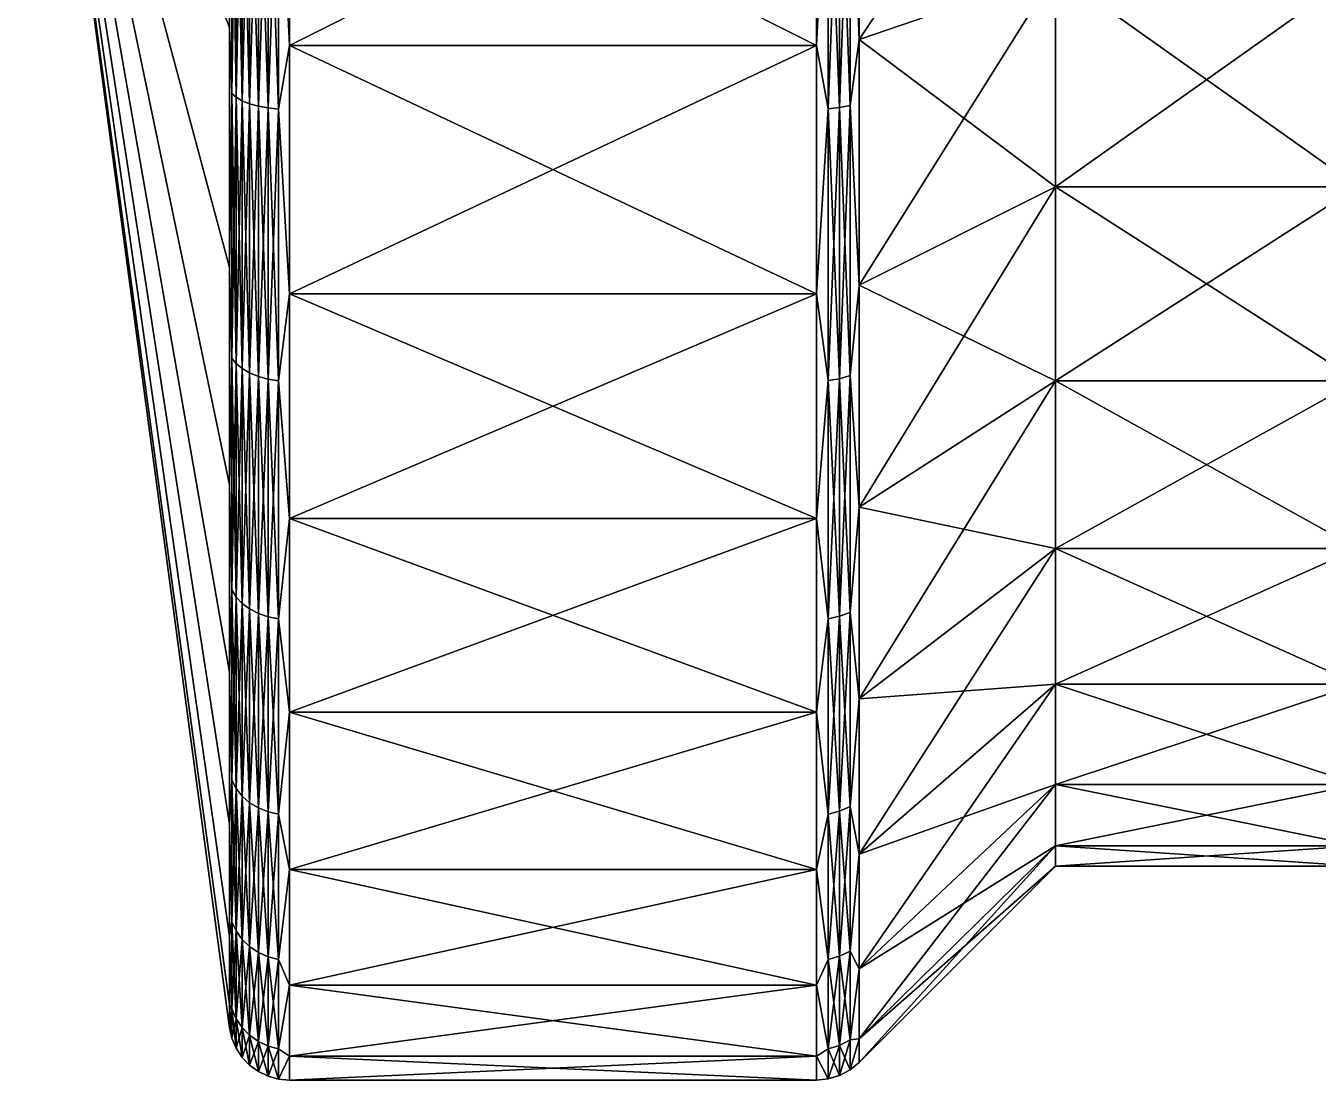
# Model space of a CAD drawing. Extents: x -0.59 to 0.59, y -0.13 to 0.13.
# Drawn here: x -0.3175 to -0.2107, y -0.13 to -0.0428 of the extents above; entities that cross this region are included whole.
import ezdxf

# ---------------------------------------------------------------- set-up
doc = ezdxf.new("R2010")
doc.units = 0
doc.layers.add('', color=153, linetype='CONTINUOUS')

msp = doc.modelspace()

# ---------------------------------------------------------------- meshes
at = {"layer": '', "color": 153}
mesh = msp.add_polyface(dxfattribs=at)
corners = [(-0.248623, 0, 0.128536), (-0.248623, -0.02232, 0.126583), (-0.249219, 0, 0.129045), (-0.248623, -0.082621, -0.098464), (-0.248623, -0.064268, -0.111315), (-0.24938, -0.071756, -0.10739), (-0.248623, -0.043962, -0.120784), (-0.24938, -0.049426, -0.119326), (-0.248623, -0.02232, -0.126583), (-0.24938, -0.025197, -0.126676), (-0.248623, 0, -0.128536), (-0.24938, 0, -0.129157), (-0.248623, -0.043962, 0.120784), (-0.24938, -0.025197, 0.126676), (-0.248623, -0.064268, 0.111315), (-0.248623, -0.082621, 0.098464), (-0.24938, -0.071756, 0.10739), (-0.232409, -0.019505, -0.110616), (-0.232409, 0, -0.112322), (-0.232409, -0.038416, -0.105548), (-0.232409, -0.056161, -0.097274), (-0.232409, -0.072199, -0.086044), (-0.232409, 0, 0.112322), (-0.232409, -0.019505, 0.110616), (-0.232409, -0.038416, 0.105548), (-0.232409, -0.056161, 0.097274), (-0.232409, -0.072199, 0.086044), (-0.207409, -0.086044, 0.072199), (-0.207409, -0.072199, 0.086044), (-0.207409, -0.056161, 0.097274), (-0.207409, -0.038416, 0.105548), (-0.207409, -0.019505, 0.110616), (-0.207409, 0, 0.112322), (-0.207409, 0, -0.112322), (-0.207409, -0.019505, -0.110616), (-0.207409, -0.038416, -0.105548), (-0.207409, -0.056161, -0.097274), (-0.207409, -0.072199, -0.086044), (-0.232409, -0.086044, -0.072199), (-0.207409, -0.068985, 0.082214), (-0.207409, -0.053661, 0.092944), (-0.207409, -0.082214, 0.068985), (-0.207409, -0.036706, 0.10085), (-0.207409, -0.018636, 0.105692), (-0.207409, 0, 0.107322), (-0.207409, 0, -0.107322), (-0.207409, -0.018636, -0.105692), (-0.207409, 0.018636, -0.105692), (-0.207409, -0.036706, -0.10085)]
mesh.append_faces([[corners[k] for k in face] for face in [(0, 1, 2), (3, 4, 5), (4, 6, 7), (6, 8, 9), (8, 10, 11), (1, 12, 13), (14, 15, 16), (17, 18, 8), (19, 17, 6), (20, 19, 4), (21, 20, 3), (3, 20, 4), (4, 19, 6), (6, 17, 8), (8, 18, 10), (22, 23, 0), (23, 24, 1), (24, 25, 12), (25, 26, 14), (0, 23, 1), (1, 24, 12), (12, 25, 14), (14, 26, 15), (27, 26, 28), (28, 25, 29), (29, 24, 30), (30, 23, 31), (31, 22, 32), (33, 17, 34), (34, 19, 35), (35, 20, 36), (36, 21, 37), (38, 37, 21), (21, 36, 20), (20, 35, 19), (19, 34, 17), (17, 33, 18), (22, 31, 23), (23, 30, 24), (24, 29, 25), (25, 28, 26), (28, 29, 39), (29, 30, 40), (41, 28, 39), (30, 31, 42), (39, 29, 40), (31, 32, 43), (40, 30, 42), (42, 31, 43), (43, 32, 44), (33, 34, 45), (34, 35, 46), (47, 33, 45), (35, 36, 48)]], dxfattribs={"color": 153})
mesh = msp.add_polyface(dxfattribs=at)
corners = [(-0.300668, -0.04298, -0.118085), (-0.300668, -0.062832, -0.108828), (-0.300469, -0.048424, -0.116907), (-0.300668, -0.080775, -0.096264), (-0.300469, -0.070301, -0.105213), (-0.300469, -0.089477, -0.089477), (-0.300668, -0.080775, 0.096264), (-0.300668, -0.062832, 0.108828), (-0.300469, -0.070301, 0.105213), (-0.300668, -0.04298, 0.118085), (-0.300469, -0.048424, 0.116907), (-0.300469, -0.089477, 0.089477), (-0.300118, -0.04874, 0.117669), (-0.300118, -0.07076, 0.1059), (-0.300118, -0.09006, 0.09006), (-0.299624, -0.049027, 0.118362), (-0.299624, -0.071176, 0.106523), (-0.299624, -0.09059, 0.09059), (-0.299005, -0.049275, 0.118961), (-0.299005, -0.071537, 0.107062), (-0.299005, -0.091049, 0.091049), (-0.300118, -0.09006, -0.09006), (-0.300118, -0.07076, -0.1059), (-0.300118, -0.04874, -0.117669), (-0.299624, -0.09059, -0.09059), (-0.299624, -0.071176, -0.106523), (-0.299624, -0.049027, -0.118362), (-0.299005, -0.091049, -0.091049), (-0.299005, -0.071537, -0.107062), (-0.299005, -0.049275, -0.118961), (-0.298279, -0.049477, 0.119449), (-0.298279, -0.07183, 0.107501), (-0.298279, -0.091422, 0.091422), (-0.297471, -0.049627, 0.119809), (-0.297471, -0.072047, 0.107825), (-0.298279, -0.091422, -0.091422), (-0.298279, -0.07183, -0.107501), (-0.298279, -0.049477, -0.119449), (-0.3175, 0), (-0.300668, -0.096264, -0.080775), (-0.300668, -0.108828, -0.062832), (-0.300668, -0.118085, -0.04298), (-0.300668, -0.123755, -0.021821), (-0.300668, -0.125664), (-0.300668, -0.123755, 0.021821), (-0.300668, -0.118085, 0.04298), (-0.300668, -0.108828, 0.062832), (-0.300668, -0.096264, 0.080775)]
mesh.append_faces([[corners[k] for k in face] for face in [(0, 1, 2), (1, 3, 4), (2, 1, 4), (4, 3, 5), (6, 7, 8), (7, 9, 10), (11, 6, 8), (8, 7, 10), (12, 8, 10), (8, 12, 13), (13, 11, 8), (11, 13, 14), (15, 13, 12), (13, 15, 16), (16, 14, 13), (14, 16, 17), (18, 16, 15), (16, 18, 19), (19, 17, 16), (17, 19, 20), (21, 4, 5), (4, 21, 22), (22, 2, 4), (2, 22, 23), (24, 22, 21), (22, 24, 25), (25, 23, 22), (23, 25, 26), (27, 25, 24), (25, 27, 28), (28, 26, 25), (26, 28, 29), (30, 19, 18), (19, 30, 31), (31, 20, 19), (20, 31, 32), (33, 31, 30), (34, 32, 31), (35, 28, 27), (28, 35, 36), (36, 29, 28), (29, 36, 37), (1, 38, 3), (3, 38, 39), (39, 38, 40), (40, 38, 41), (41, 38, 42), (42, 38, 43), (43, 38, 44), (45, 38, 46), (44, 38, 45), (46, 38, 47), (47, 38, 6), (6, 38, 7)]], dxfattribs={"color": 153})
mesh = msp.add_polyface(dxfattribs=at)
corners = [(-0.300118, -0.024848, 0.124917), (-0.299804, 0, 0.127874), (-0.299624, -0.024994, 0.125652), (-0.299294, 0, 0.128488), (-0.300209, 0, 0.127187), (-0.300668, 0, 0.125664), (-0.300499, 0, 0.126444), (-0.300668, -0.021821, 0.123755), (-0.300469, -0.024687, 0.124107), (-0.300668, 0, -0.125664), (-0.300668, -0.021821, -0.123755), (-0.300469, 0, -0.126539), (-0.300668, -0.04298, -0.118085), (-0.300469, -0.024687, -0.124107), (-0.300469, -0.048424, -0.116907), (-0.300668, -0.04298, 0.118085), (-0.300469, -0.048424, 0.116907), (-0.298694, 0, 0.129014), (-0.299005, -0.02512, 0.126289), (-0.298018, 0, 0.129437), (-0.298279, -0.025223, 0.126807), (-0.297471, -0.025299, 0.127189), (-0.300118, -0.04874, 0.117669), (-0.299624, -0.049027, 0.118362), (-0.299005, -0.049275, 0.118961), (-0.300118, -0.04874, -0.117669), (-0.300118, -0.024848, -0.124917), (-0.300118, 0, -0.127364), (-0.299624, -0.049027, -0.118362), (-0.299624, -0.024994, -0.125652), (-0.299624, 0, -0.128114), (-0.299005, -0.049275, -0.118961), (-0.299005, -0.02512, -0.126289), (-0.299005, 0, -0.128763), (-0.298279, -0.049477, 0.119449), (-0.297471, -0.049627, 0.119809), (-0.298279, -0.049477, -0.119449), (-0.298279, -0.025223, -0.126807), (-0.298279, 0, -0.129291), (-0.297471, -0.049627, -0.119809), (-0.297471, -0.025299, -0.127189), (-0.297471, 0, -0.129681), (-0.3175, 0), (-0.300668, -0.062832, -0.108828), (-0.300668, -0.062832, 0.108828)]
mesh.append_faces([[corners[k] for k in face] for face in [(0, 1, 2), (1, 3, 2), (4, 1, 0), (5, 6, 7), (7, 6, 8), (9, 10, 11), (10, 12, 13), (11, 10, 13), (13, 12, 14), (8, 4, 0), (15, 7, 8), (6, 4, 8), (16, 15, 8), (3, 17, 18), (17, 19, 20), (2, 3, 18), (18, 17, 20), (20, 19, 21), (0, 16, 8), (16, 0, 22), (2, 22, 0), (22, 2, 23), (18, 23, 2), (23, 18, 24), (25, 13, 14), (13, 25, 26), (26, 11, 13), (11, 26, 27), (28, 26, 25), (26, 28, 29), (29, 27, 26), (27, 29, 30), (31, 29, 28), (29, 31, 32), (32, 30, 29), (30, 32, 33), (20, 24, 18), (24, 20, 34), (21, 34, 20), (34, 21, 35), (36, 32, 31), (32, 36, 37), (37, 33, 32), (33, 37, 38), (39, 37, 36), (37, 39, 40), (40, 38, 37), (38, 40, 41), (9, 42, 10), (10, 42, 12), (12, 42, 43), (44, 42, 15), (42, 5, 7), (15, 42, 7)]], dxfattribs={"color": 153})
mesh = msp.add_polyface(dxfattribs=at)
corners = [(-0.249219, 0, 0.129045), (-0.248623, -0.02232, 0.126583), (-0.24938, -0.025197, 0.126676), (-0.249888, 0, 0.129455), (-0.250613, 0, 0.129755), (-0.250245, -0.025287, 0.127129), (-0.252158, 0, 0.13), (-0.251376, 0, 0.129938), (-0.252158, -0.022574, 0.128025), (-0.24938, -0.025197, -0.126676), (-0.248623, -0.02232, -0.126583), (-0.24938, 0, -0.129157), (-0.251183, -0.025343, 0.127408), (-0.252158, 0, -0.13), (-0.252158, -0.022574, -0.128025), (-0.251183, 0, -0.129904), (-0.252158, -0.044463, -0.12216), (-0.251183, -0.025343, -0.127408), (-0.251183, -0.049712, -0.120016), (-0.252158, -0.044463, 0.12216), (-0.251183, -0.049712, 0.120016), (-0.248623, -0.043962, 0.120784), (-0.24938, -0.049426, 0.119326), (-0.24938, -0.049426, -0.119326), (-0.248623, -0.043962, -0.120784), (-0.250245, -0.049603, 0.119753), (-0.250245, -0.049603, -0.119753), (-0.250245, -0.025287, -0.127129), (-0.250245, 0, -0.129619), (-0.295712, -0.022574, -0.128025), (-0.295712, -0.044463, -0.12216), (-0.295712, 0, -0.13), (-0.295712, 0, 0.13), (-0.295712, -0.022574, 0.128025), (-0.295712, -0.044463, 0.12216), (-0.296507, 0, 0.129936), (-0.296606, -0.025346, 0.127423), (-0.296606, -0.049718, -0.12003), (-0.296606, -0.025346, -0.127423), (-0.296606, 0, -0.129919), (-0.298018, 0, 0.129437), (-0.297282, 0, 0.129747), (-0.297471, -0.025299, 0.127189), (-0.296606, -0.049718, 0.12003), (-0.297471, -0.049627, 0.119809), (-0.297471, -0.025299, -0.127189), (-0.297471, -0.049627, -0.119809), (-0.297471, 0, -0.129681)]
mesh.append_faces([[corners[k] for k in face] for face in [(0, 1, 2), (3, 0, 2), (4, 3, 5), (6, 7, 8), (9, 10, 11), (8, 7, 12), (13, 14, 15), (14, 16, 17), (15, 14, 17), (17, 16, 18), (12, 4, 5), (19, 8, 12), (7, 4, 12), (20, 19, 12), (2, 21, 22), (5, 3, 2), (23, 24, 9), (5, 20, 12), (20, 5, 25), (26, 17, 18), (17, 26, 27), (27, 15, 17), (15, 27, 28), (2, 25, 5), (25, 2, 22), (23, 27, 26), (27, 23, 9), (9, 28, 27), (28, 9, 11), (14, 13, 29), (16, 14, 30), (30, 14, 29), (29, 13, 31), (32, 6, 33), (33, 6, 8), (34, 33, 19), (19, 33, 8), (32, 33, 35), (35, 33, 36), (37, 30, 38), (38, 29, 39), (40, 41, 42), (36, 34, 43), (41, 35, 36), (33, 34, 36), (42, 41, 36), (30, 29, 38), (29, 31, 39), (36, 44, 42), (44, 36, 43), (37, 45, 46), (45, 37, 38), (38, 47, 45), (47, 38, 39)]], dxfattribs={"color": 153})
mesh = msp.add_polyface(dxfattribs=at)
corners = [(-0.24938, -0.049426, 0.119326), (-0.248623, -0.064268, 0.111315), (-0.24938, -0.071756, 0.10739), (-0.248623, -0.043962, 0.120784), (-0.252158, -0.065, 0.112583), (-0.252158, -0.044463, 0.12216), (-0.251183, -0.049712, 0.120016), (-0.252158, -0.044463, -0.12216), (-0.252158, -0.065, -0.112583), (-0.251183, -0.049712, -0.120016), (-0.252158, -0.083562, -0.099586), (-0.251183, -0.072171, -0.108011), (-0.251183, -0.091856, -0.091856), (-0.252158, -0.083562, 0.099586), (-0.251183, -0.072171, 0.108011), (-0.251183, -0.091856, 0.091856), (-0.248623, -0.082621, 0.098464), (-0.24938, -0.091328, 0.091328), (-0.24938, -0.091328, -0.091328), (-0.248623, -0.082621, -0.098464), (-0.24938, -0.071756, -0.10739), (-0.248623, -0.064268, -0.111315), (-0.24938, -0.049426, -0.119326), (-0.250245, -0.049603, 0.119753), (-0.250245, -0.072013, 0.107775), (-0.250245, -0.091655, -0.091655), (-0.250245, -0.072013, -0.107775), (-0.250245, -0.049603, -0.119753), (-0.250245, -0.091655, 0.091655), (-0.295712, -0.065, -0.112583), (-0.295712, -0.083562, -0.099586), (-0.295712, -0.044463, -0.12216), (-0.295712, -0.065, 0.112583), (-0.295712, -0.044463, 0.12216), (-0.295712, -0.083562, 0.099586), (-0.296606, -0.072179, -0.108024), (-0.296606, -0.049718, -0.12003), (-0.296606, -0.072179, 0.108024), (-0.296606, -0.091867, 0.091867), (-0.296606, -0.049718, 0.12003), (-0.296606, -0.091867, -0.091867), (-0.298279, -0.07183, 0.107501), (-0.297471, -0.049627, 0.119809), (-0.297471, -0.072047, 0.107825), (-0.297471, -0.091698, 0.091698), (-0.297471, -0.091698, -0.091698), (-0.298279, -0.07183, -0.107501), (-0.298279, -0.091422, -0.091422), (-0.297471, -0.072047, -0.107825), (-0.298279, -0.049477, -0.119449), (-0.297471, -0.049627, -0.119809)]
mesh.append_faces([[corners[k] for k in face] for face in [(0, 1, 2), (3, 1, 0), (4, 5, 6), (7, 8, 9), (8, 10, 11), (9, 8, 11), (11, 10, 12), (13, 4, 14), (15, 13, 14), (14, 4, 6), (2, 16, 17), (18, 19, 20), (20, 21, 22), (23, 14, 6), (14, 23, 24), (24, 15, 14), (11, 25, 26), (26, 9, 11), (9, 26, 27), (0, 24, 23), (24, 0, 2), (2, 28, 24), (28, 2, 17), (18, 26, 25), (26, 18, 20), (20, 27, 26), (27, 20, 22), (8, 7, 29), (10, 8, 30), (30, 8, 29), (29, 7, 31), (32, 33, 4), (34, 32, 13), (13, 32, 4), (4, 33, 5), (35, 29, 36), (37, 34, 38), (33, 32, 39), (32, 34, 37), (40, 30, 35), (39, 32, 37), (30, 29, 35), (29, 31, 36), (41, 42, 43), (39, 43, 42), (43, 39, 37), (37, 44, 43), (45, 46, 47), (46, 45, 48), (48, 49, 46), (49, 48, 50), (48, 40, 35), (35, 50, 48), (50, 35, 36)]], dxfattribs={"color": 153})
mesh = msp.add_polyface(dxfattribs=at)
corners = [(-0.300668, -0.080775, -0.096264), (-0.300668, -0.096264, -0.080775), (-0.300469, -0.089477, -0.089477), (-0.300668, -0.108828, -0.062832), (-0.300469, -0.105213, -0.070301), (-0.300668, -0.118085, -0.04298), (-0.300469, -0.116907, -0.048424), (-0.300668, -0.118085, 0.04298), (-0.300668, -0.108828, 0.062832), (-0.300469, -0.116907, 0.048424), (-0.300668, -0.096264, 0.080775), (-0.300469, -0.105213, 0.070301), (-0.300668, -0.080775, 0.096264), (-0.300469, -0.089477, 0.089477), (-0.300118, -0.09006, 0.09006), (-0.300118, -0.1059, 0.07076), (-0.300118, -0.117669, 0.04874), (-0.299624, -0.09059, 0.09059), (-0.299624, -0.106523, 0.071176), (-0.299624, -0.118362, 0.049027), (-0.299005, -0.091049, 0.091049), (-0.299005, -0.107062, 0.071537), (-0.299005, -0.118961, 0.049275), (-0.300118, -0.117669, -0.04874), (-0.300118, -0.1059, -0.07076), (-0.300118, -0.09006, -0.09006), (-0.299624, -0.118362, -0.049027), (-0.299624, -0.106523, -0.071176), (-0.299624, -0.09059, -0.09059), (-0.299005, -0.118961, -0.049275), (-0.299005, -0.107062, -0.071537), (-0.299005, -0.091049, -0.091049), (-0.298279, -0.091422, 0.091422), (-0.297471, -0.072047, 0.107825), (-0.297471, -0.091698, 0.091698), (-0.298279, -0.107501, 0.07183), (-0.298279, -0.119449, 0.049477), (-0.297471, -0.107825, 0.072047), (-0.296606, -0.091867, 0.091867), (-0.296606, -0.108024, 0.072179), (-0.297471, -0.119809, 0.049627), (-0.298279, -0.119449, -0.049477), (-0.298279, -0.107501, -0.07183), (-0.298279, -0.091422, -0.091422), (-0.297471, -0.119809, -0.049627), (-0.297471, -0.107825, -0.072047), (-0.297471, -0.091698, -0.091698), (-0.296606, -0.108024, -0.072179), (-0.296606, -0.091867, -0.091867), (-0.297471, -0.072047, -0.107825)]
mesh.append_faces([[corners[k] for k in face] for face in [(0, 1, 2), (1, 3, 4), (3, 5, 6), (2, 1, 4), (4, 3, 6), (7, 8, 9), (8, 10, 11), (10, 12, 13), (9, 8, 11), (11, 10, 13), (14, 11, 13), (11, 14, 15), (15, 9, 11), (9, 15, 16), (17, 15, 14), (15, 17, 18), (18, 16, 15), (16, 18, 19), (20, 18, 17), (18, 20, 21), (21, 19, 18), (19, 21, 22), (23, 4, 6), (4, 23, 24), (24, 2, 4), (2, 24, 25), (26, 24, 23), (24, 26, 27), (27, 25, 24), (25, 27, 28), (29, 27, 26), (27, 29, 30), (30, 28, 27), (28, 30, 31), (32, 33, 34), (32, 21, 20), (21, 32, 35), (35, 22, 21), (22, 35, 36), (34, 35, 32), (35, 34, 37), (37, 36, 35), (38, 37, 34), (39, 40, 37), (41, 30, 29), (30, 41, 42), (42, 31, 30), (31, 42, 43), (44, 42, 41), (42, 44, 45), (45, 43, 42), (43, 45, 46), (47, 46, 45), (48, 49, 46)]], dxfattribs={"color": 153})
mesh = msp.add_polyface(dxfattribs=at)
corners = [(-0.252158, -0.112583, -0.065), (-0.252158, -0.12216, -0.044463), (-0.251183, -0.120016, -0.049712), (-0.252158, -0.083562, -0.099586), (-0.252158, -0.099586, -0.083562), (-0.251183, -0.091856, -0.091856), (-0.251183, -0.108011, -0.072171), (-0.252158, -0.128025, -0.022574), (-0.251183, -0.127408, -0.025343), (-0.252158, -0.13), (-0.251183, -0.129904), (-0.252158, -0.128025, 0.022574), (-0.252158, -0.12216, 0.044463), (-0.251183, -0.127408, 0.025343), (-0.295712, -0.099586, -0.083562), (-0.295712, -0.128025, -0.022574), (-0.295712, -0.13), (-0.295712, -0.112583, -0.065), (-0.295712, -0.12216, -0.044463), (-0.295712, -0.083562, -0.099586), (-0.295712, -0.128025, 0.022574), (-0.295712, -0.112583, 0.065), (-0.295712, -0.099586, 0.083562), (-0.252158, -0.112583, 0.065), (-0.295712, -0.12216, 0.044463), (-0.295712, -0.083562, 0.099586), (-0.252158, -0.099586, 0.083562), (-0.252158, -0.083562, 0.099586), (-0.296606, -0.108024, -0.072179), (-0.296606, -0.091867, -0.091867), (-0.296606, -0.12003, -0.049718), (-0.296606, -0.129919), (-0.296606, -0.127423, -0.025346), (-0.296606, -0.12003, 0.049718), (-0.296606, -0.127423, 0.025346), (-0.296606, -0.108024, 0.072179), (-0.296606, -0.091867, 0.091867), (-0.297471, -0.091698, 0.091698), (-0.296606, -0.072179, 0.108024), (-0.297471, -0.107825, 0.072047), (-0.297471, -0.119809, 0.049627), (-0.297471, -0.127189, 0.025299), (-0.297471, -0.129681), (-0.297471, -0.127189, -0.025299), (-0.297471, -0.119809, -0.049627), (-0.297471, -0.107825, -0.072047), (-0.297471, -0.091698, -0.091698)]
mesh.append_faces([[corners[k] for k in face] for face in [(0, 1, 2), (3, 4, 5), (4, 0, 6), (1, 7, 8), (7, 9, 10), (9, 11, 10), (11, 12, 13), (4, 3, 14), (1, 15, 7), (7, 16, 9), (0, 4, 17), (1, 0, 18), (16, 7, 15), (15, 1, 18), (18, 0, 17), (17, 4, 14), (14, 3, 19), (9, 20, 11), (21, 22, 23), (24, 21, 12), (20, 24, 11), (16, 20, 9), (22, 25, 26), (11, 24, 12), (12, 21, 23), (23, 22, 26), (26, 25, 27), (28, 14, 29), (30, 17, 28), (31, 15, 32), (17, 30, 18), (33, 24, 34), (35, 21, 33), (36, 22, 35), (32, 18, 30), (34, 20, 31), (25, 22, 36), (22, 21, 35), (21, 24, 33), (24, 20, 34), (20, 16, 31), (16, 15, 31), (15, 18, 32), (17, 14, 28), (14, 19, 29), (37, 38, 36), (39, 36, 35), (40, 35, 33), (41, 33, 34), (42, 34, 31), (43, 31, 32), (44, 32, 30), (45, 30, 28), (46, 28, 29)]], dxfattribs={"color": 153})
mesh = msp.add_polyface(dxfattribs=at)
corners = [(-0.24938, -0.119326, -0.049426), (-0.248623, -0.111315, -0.064268), (-0.24938, -0.10739, -0.071756), (-0.24938, -0.126676, -0.025197), (-0.248623, -0.120784, -0.043962), (-0.24938, -0.126676, 0.025197), (-0.248623, -0.126583, 0.02232), (-0.24938, -0.129157), (-0.248623, -0.126583, -0.02232), (-0.248623, -0.098464, 0.082621), (-0.248623, -0.111315, 0.064268), (-0.24938, -0.10739, 0.071756), (-0.251183, -0.091856, -0.091856), (-0.252158, -0.099586, -0.083562), (-0.251183, -0.108011, -0.072171), (-0.252158, -0.112583, -0.065), (-0.251183, -0.120016, -0.049712), (-0.252158, -0.12216, -0.044463), (-0.251183, -0.127408, -0.025343), (-0.252158, -0.128025, -0.022574), (-0.251183, -0.129904), (-0.252158, -0.12216, 0.044463), (-0.252158, -0.112583, 0.065), (-0.251183, -0.120016, 0.049712), (-0.252158, -0.128025, 0.022574), (-0.251183, -0.127408, 0.025343), (-0.252158, -0.099586, 0.083562), (-0.251183, -0.108011, 0.072171), (-0.252158, -0.083562, 0.099586), (-0.251183, -0.091856, 0.091856), (-0.24938, -0.091328, 0.091328), (-0.24938, -0.119326, 0.049426), (-0.248623, -0.120784, 0.043962), (-0.248623, -0.098464, -0.082621), (-0.24938, -0.091328, -0.091328), (-0.250245, -0.072013, 0.107775), (-0.250245, -0.091655, 0.091655), (-0.250245, -0.107775, 0.072013), (-0.250245, -0.119753, 0.049603), (-0.250245, -0.127129, 0.025287), (-0.250245, -0.129619), (-0.250245, -0.127129, -0.025287), (-0.250245, -0.119753, -0.049603), (-0.250245, -0.107775, -0.072013), (-0.250245, -0.091655, -0.091655), (-0.251183, -0.072171, -0.108011)]
mesh.append_faces([[corners[k] for k in face] for face in [(0, 1, 2), (3, 4, 0), (5, 6, 7), (7, 8, 3), (9, 10, 11), (12, 13, 14), (14, 15, 16), (16, 17, 18), (18, 19, 20), (21, 22, 23), (20, 24, 25), (22, 26, 27), (25, 21, 23), (26, 28, 29), (23, 22, 27), (27, 26, 29), (30, 9, 11), (11, 10, 31), (31, 32, 5), (2, 33, 34), (29, 35, 36), (36, 27, 29), (27, 36, 37), (37, 23, 27), (23, 37, 38), (38, 25, 23), (25, 38, 39), (39, 20, 25), (20, 39, 40), (40, 18, 20), (18, 40, 41), (41, 16, 18), (16, 41, 42), (42, 14, 16), (14, 42, 43), (43, 12, 14), (12, 43, 44), (44, 45, 12), (30, 37, 36), (37, 30, 11), (11, 38, 37), (38, 11, 31), (31, 39, 38), (39, 31, 5), (5, 40, 39), (40, 5, 7), (7, 41, 40), (41, 7, 3), (3, 42, 41), (42, 3, 0), (0, 43, 42), (43, 0, 2), (2, 44, 43), (44, 2, 34)]], dxfattribs={"color": 153})
mesh = msp.add_polyface(dxfattribs=at)
corners = [(-0.248623, -0.111315, 0.064268), (-0.248623, -0.120784, 0.043962), (-0.24938, -0.119326, 0.049426), (-0.248623, -0.126583, 0.02232), (-0.24938, -0.126676, 0.025197), (-0.248623, -0.128536), (-0.24938, -0.129157), (-0.248623, -0.126583, -0.02232), (-0.248623, -0.082621, 0.098464), (-0.248623, -0.098464, 0.082621), (-0.24938, -0.091328, 0.091328), (-0.248623, -0.120784, -0.043962), (-0.24938, -0.126676, -0.025197), (-0.248623, -0.111315, -0.064268), (-0.24938, -0.119326, -0.049426), (-0.248623, -0.098464, -0.082621), (-0.24938, -0.10739, -0.071756), (-0.248623, -0.082621, -0.098464), (-0.24938, -0.091328, -0.091328), (-0.232409, -0.086044, -0.072199), (-0.232409, -0.072199, -0.086044), (-0.232409, -0.097274, -0.056161), (-0.232409, -0.105548, -0.038416), (-0.232409, -0.110616, -0.019505), (-0.232409, -0.112322), (-0.232409, -0.072199, 0.086044), (-0.232409, -0.086044, 0.072199), (-0.232409, -0.097274, 0.056161), (-0.232409, -0.105548, 0.038416), (-0.232409, -0.110616, 0.019505), (-0.207409, -0.112322), (-0.207409, -0.110616, 0.019505), (-0.207409, -0.105548, 0.038416), (-0.207409, -0.097274, 0.056161), (-0.207409, -0.086044, 0.072199), (-0.207409, -0.072199, -0.086044), (-0.207409, -0.086044, -0.072199), (-0.207409, -0.097274, -0.056161), (-0.207409, -0.105548, -0.038416), (-0.207409, -0.110616, -0.019505), (-0.207409, -0.105692, 0.018636), (-0.207409, -0.107322), (-0.207409, -0.10085, 0.036706), (-0.207409, -0.092944, 0.053661)]
mesh.append_faces([[corners[k] for k in face] for face in [(0, 1, 2), (1, 3, 4), (3, 5, 6), (6, 5, 7), (8, 9, 10), (7, 11, 12), (11, 13, 14), (13, 15, 16), (15, 17, 18), (19, 20, 15), (21, 19, 13), (22, 21, 11), (23, 22, 7), (24, 23, 5), (5, 23, 7), (7, 22, 11), (11, 21, 13), (13, 19, 15), (15, 20, 17), (25, 26, 8), (26, 27, 9), (27, 28, 0), (28, 29, 1), (29, 24, 3), (8, 26, 9), (9, 27, 0), (0, 28, 1), (1, 29, 3), (3, 24, 5), (30, 29, 31), (31, 28, 32), (32, 27, 33), (33, 26, 34), (35, 19, 36), (36, 21, 37), (37, 22, 38), (38, 23, 39), (39, 24, 30), (24, 39, 23), (23, 38, 22), (22, 37, 21), (21, 36, 19), (25, 34, 26), (26, 33, 27), (27, 32, 28), (28, 31, 29), (29, 30, 24), (31, 32, 40), (30, 31, 41), (39, 30, 41), (32, 33, 42), (41, 31, 40), (33, 34, 43), (40, 32, 42)]], dxfattribs={"color": 153})
mesh = msp.add_polyface(dxfattribs=at)
corners = [(-0.300668, -0.125664), (-0.300668, -0.123755, 0.021821), (-0.300469, -0.126539), (-0.300668, -0.118085, -0.04298), (-0.300668, -0.123755, -0.021821), (-0.300469, -0.124107, -0.024687), (-0.300668, -0.118085, 0.04298), (-0.300469, -0.124107, 0.024687), (-0.300469, -0.116907, -0.048424), (-0.300469, -0.116907, 0.048424), (-0.300118, -0.117669, 0.04874), (-0.300118, -0.124917, 0.024848), (-0.300118, -0.127364), (-0.299624, -0.118362, 0.049027), (-0.299624, -0.125652, 0.024994), (-0.299624, -0.128114), (-0.299005, -0.118961, 0.049275), (-0.299005, -0.126289, 0.02512), (-0.299005, -0.128763), (-0.300118, -0.124917, -0.024848), (-0.300118, -0.117669, -0.04874), (-0.299624, -0.125652, -0.024994), (-0.299624, -0.118362, -0.049027), (-0.299005, -0.126289, -0.02512), (-0.299005, -0.118961, -0.049275), (-0.298279, -0.119449, 0.049477), (-0.298279, -0.126807, 0.025223), (-0.298279, -0.129291), (-0.297471, -0.107825, 0.072047), (-0.297471, -0.119809, 0.049627), (-0.297471, -0.127189, 0.025299), (-0.297471, -0.129681), (-0.296606, -0.12003, 0.049718), (-0.296606, -0.127423, 0.025346), (-0.298279, -0.126807, -0.025223), (-0.298279, -0.119449, -0.049477), (-0.297471, -0.127189, -0.025299), (-0.297471, -0.119809, -0.049627), (-0.296606, -0.129919), (-0.296606, -0.127423, -0.025346), (-0.296606, -0.12003, -0.049718), (-0.297471, -0.107825, -0.072047)]
mesh.append_faces([[corners[k] for k in face] for face in [(0, 1, 2), (3, 4, 5), (4, 0, 2), (1, 6, 7), (8, 3, 5), (5, 4, 2), (2, 1, 7), (7, 6, 9), (10, 7, 9), (7, 10, 11), (11, 2, 7), (2, 11, 12), (13, 11, 10), (11, 13, 14), (14, 12, 11), (12, 14, 15), (16, 14, 13), (14, 16, 17), (17, 15, 14), (15, 17, 18), (12, 5, 2), (5, 12, 19), (19, 8, 5), (8, 19, 20), (15, 19, 12), (19, 15, 21), (21, 20, 19), (20, 21, 22), (18, 21, 15), (21, 18, 23), (23, 22, 21), (22, 23, 24), (25, 17, 16), (17, 25, 26), (26, 18, 17), (18, 26, 27), (25, 28, 29), (29, 26, 25), (26, 29, 30), (30, 27, 26), (27, 30, 31), (32, 30, 29), (33, 31, 30), (27, 23, 18), (23, 27, 34), (34, 24, 23), (24, 34, 35), (31, 34, 27), (34, 31, 36), (36, 35, 34), (35, 36, 37), (38, 36, 31), (39, 37, 36), (40, 41, 37)]], dxfattribs={"color": 153})

doc.saveas('drawing.dxf')
